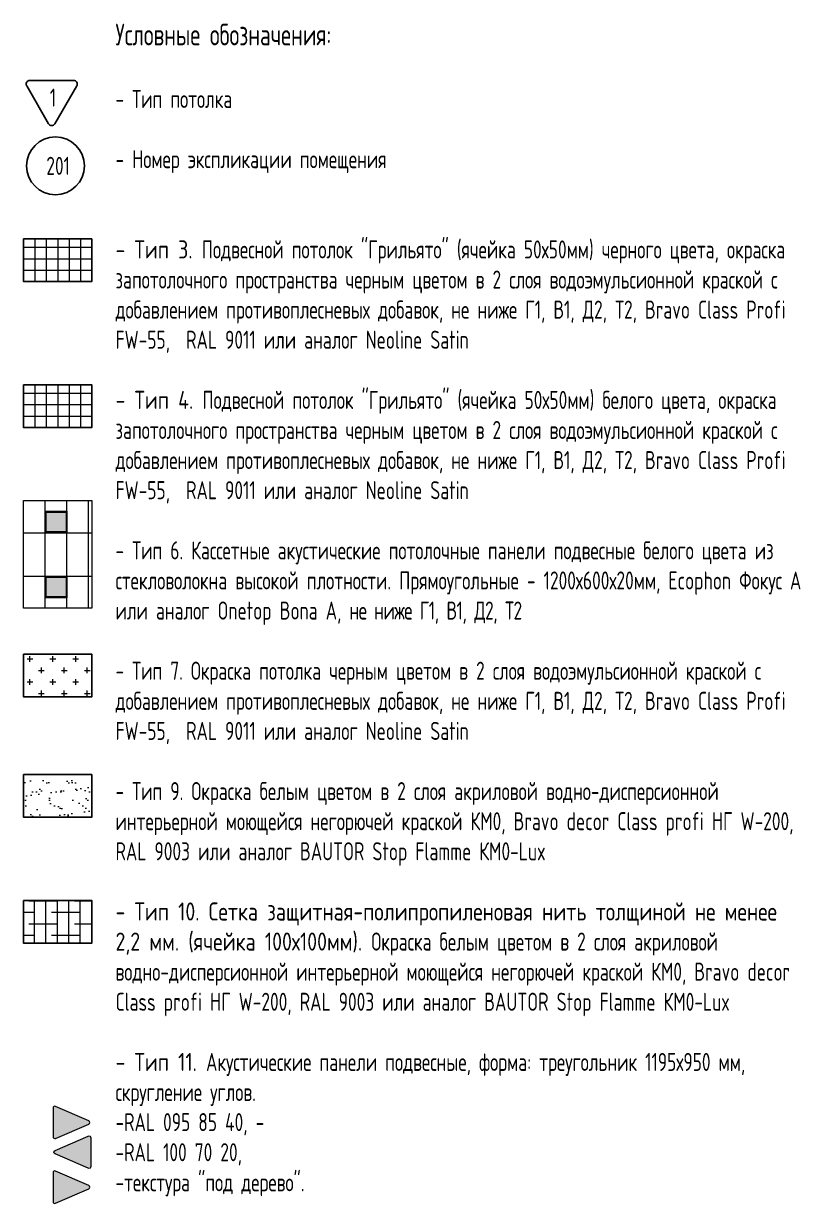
# Model space of a CAD drawing. Header units: millimetres. Extents: x -510890 to 418982, y -118257 to 141350.
# Drawn here: x -78083 to -67329, y 29879 to 46218 of the extents above; entities that cross this region are included whole.
import ezdxf

# ---------------------------------------------------------------- set-up
doc = ezdxf.new("R2010")
doc.units = ezdxf.units.MM
doc.layers.add('АР_Полы_Штриховка', color=252, linetype='Continuous', lineweight=0)
doc.layers.add('АР_Потолки_Штриховка', color=252, linetype='Continuous', lineweight=0)
for name, color, linetype, lineweight, true_color in [('АР_Потолок_RAL 095 85 40', 7, 'Continuous', 5, 0xddc87a), ('АР_Потолок_RAL 100 70 20', 7, 'Continuous', 5, 0xb3ac85), ('АР_Потолок_Грильято_белый_50х50', 7, 'Continuous', 5, 0x8e00bd), ('АР_Потолок_Грильято_черный_50х50', 7, 'Continuous', 5, 0xfa3e00), ('АР_Потолок_Покраска', 7, 'Continuous', 5, 0x007399), ('АР_Потолок_сетка', 7, 'Continuous', 0, 0x636466), ('АР_Потолок_Текстура дерево', 7, 'Continuous', 5, 0xe7bf8e)]:
    doc.layers.add(name, color=color, linetype=linetype, lineweight=lineweight, true_color=true_color)
doc.styles.add('ISOCPEUR', font='isocpeur.ttf', dxfattribs={"height": 800})

msp = doc.modelspace()

# ---------------------------------------------------------------- hatches: boundary and pattern name
at = {"layer": 'АР_Потолки_Штриховка', "ltscale": 100, "true_color": 0xf8f6b0}
h = msp.add_hatch(color=51, dxfattribs=at)
h.dxf.hatch_style = 1
h.paths.add_polyline_path([(-77770.8, 39177.3), (-77495.8, 39177.3), (-77495.8, 39452.3), (-77770.8, 39452.3)])
h = msp.add_hatch(color=51, dxfattribs=at)
h.dxf.hatch_style = 1
h.paths.add_polyline_path([(-77770.8, 38277.3), (-77495.8, 38277.3), (-77495.8, 38552.3), (-77770.8, 38552.3)])
at = {"layer": 'АР_Потолок_RAL 095 85 40', "transparency": 33554687}
h = msp.add_hatch(color=256, dxfattribs=at)
h.dxf.hatch_style = 1
h.paths.add_polyline_path([(-77675, 30801, 0.5396909), (-77640.1, 30778.1), (-77179.7, 30977.5, 0.6566108), (-77179.7, 31023.4), (-77640.1, 31222.8, 0.5396909), (-77675, 31199.9)])
at = {"layer": 'АР_Потолок_RAL 100 70 20', "transparency": 33554687}
h = msp.add_hatch(color=256, dxfattribs=at)
h.dxf.hatch_style = 1
h.paths.add_polyline_path([(-77187.4, 30366.2, 0.5396909), (-77152.4, 30389.1), (-77152.4, 30787.9, 0.5396909), (-77187.4, 30810.9), (-77647.7, 30611.5, 0.6566108), (-77647.7, 30565.6)])
at = {"layer": 'АР_Потолок_Грильято_белый_50х50', "transparency": 33554687}
h = msp.add_hatch(dxfattribs=at)
h.set_pattern_fill('ANSI37', color=256, scale=50, angle=45)
h.set_pattern_definition([(90, (-78083.32, 40623.85), (-158.75, 0), []), (180, (-78083.32, 40623.85), (0, -158.75), [])])
h.paths.add_polyline_path([(-78083.3, 41215.7), (-77139.5, 41215.7), (-77139.5, 40623.9), (-78083.3, 40623.9)])
at = {"layer": 'АР_Потолок_Грильято_черный_50х50', "transparency": 33554687}
h = msp.add_hatch(dxfattribs=at)
h.set_pattern_fill('ANSI37', color=256, scale=50, angle=45)
h.set_pattern_definition([(90, (-78083.32, 42644.4), (-158.75, 0), []), (180, (-78083.32, 42644.4), (0, -158.75), [])])
h.paths.add_polyline_path([(-78083.3, 43236.3), (-77139.5, 43236.3), (-77139.5, 42644.4), (-78083.3, 42644.4)])
at = {"layer": 'АР_Потолок_Покраска'}
h = msp.add_hatch(dxfattribs=at)
h.set_pattern_fill('CROSS', color=256, scale=25)
h.set_pattern_definition([(0, (-287110.18, 44561.59), (158.75, 158.75), [79.375, -238.125]), (90, (-287070.49, 44521.9), (-158.75, 158.75), [79.375, -238.125])])
h.paths.add_polyline_path([(-78083.3, 37485.7), (-77139.5, 37485.7), (-77139.5, 36893.9), (-78083.3, 36893.9)])
h = msp.add_hatch(dxfattribs=at)
h.set_pattern_fill('AR-SAND', color=256, scale=5)
h.set_pattern_definition([(37.5, (-287110.18, 47129.54), (-8.00016, 244.70662), [0, -193.04, 0, -215.9, 0, -206.375]), (7.5, (-287110.18, 47129.54), (224.76164, 358.41255), [0, -104.14, 0, -173.99, 0, -66.675]), (327.5, (-287266.39, 47129.54), (395.49619, 0.7186), [0, -63.5, 0, -228.6, 0, -298.45]), (317.5, (-287266.4, 47129.54), (381.7782, 111.46466), [0, -31.75, 0, -149.86, 0, -171.45])])
h.paths.add_polyline_path([(-78083.3, 35817.8), (-77139.5, 35817.8), (-77139.5, 35226), (-78083.3, 35226)])
at = {"layer": 'АР_Потолок_сетка'}
h = msp.add_hatch(dxfattribs=at)
h.set_pattern_fill('ANSI38', color=256, scale=50, angle=45)
h.set_pattern_definition([(90, (-26498.38, 40890.85), (-158.75, 0), []), (180, (-26498.38, 40890.85), (-317.5, -158.75), [396.875, -238.125])])
h.paths.add_polyline_path([(-77139.5, 34074.4), (-78083.3, 34074.4), (-78083.3, 33482.5), (-77139.5, 33482.5)])
at = {"layer": 'АР_Потолок_Текстура дерево', "transparency": 33554687}
h = msp.add_hatch(color=256, dxfattribs=at)
h.dxf.hatch_style = 1
h.paths.add_polyline_path([(-77675, 29903.6, 0.5396909), (-77640.1, 29880.6), (-77179.7, 30080.1, 0.6566108), (-77179.7, 30125.9), (-77640.1, 30325.4, 0.5396909), (-77675, 30302.4)])

# ---------------------------------------------------------------- linework, layer by layer
msp.add_lwpolyline([(-77997.3, 45429.9), (-77391.1, 45429.9, -0.5773495), (-77347.8, 45354.9), (-77650.9, 44829.9, -0.5773541), (-77737.5, 44829.9), (-78040.6, 45354.9, -0.5773491), (-77997.3, 45429.9, -0.0000017)], format="xyb")
for points in [[(-78083.3, 43236.3), (-77139.5, 43236.3), (-77139.5, 42644.4), (-78083.3, 42644.4)], [(-78083.3, 41215.7), (-77139.5, 41215.7), (-77139.5, 40623.9), (-78083.3, 40623.9)], [(-78083.3, 37485.7), (-77139.5, 37485.7), (-77139.5, 36893.9), (-78083.3, 36893.9)], [(-78083.3, 35817.8), (-77139.5, 35817.8), (-77139.5, 35226), (-78083.3, 35226)], [(-78083.3, 34074.4), (-77139.5, 34074.4), (-77139.5, 33482.5), (-78083.3, 33482.5)]]:
    msp.add_lwpolyline(points, close=True)
msp.add_circle((-77642.5, 44247.2), 400)
at = {"layer": 'АР_Полы_Штриховка'}
msp.add_lwpolyline([(-78083.3, 39614.8), (-77139.5, 39614.8), (-77139.5, 38122.9), (-78083.3, 38122.9)], close=True, dxfattribs=at)
at = {"layer": 'АР_Потолки_Штриховка', "color": 18, "ltscale": 100, "true_color": 0x000000}
for points in [[(-77783.3, 38122.9), (-77783.3, 39614.8)], [(-77483.3, 38122.9), (-77483.3, 39614.8)], [(-77183.3, 38122.9), (-77183.3, 39614.8)], [(-78083.3, 39164.8), (-77139.5, 39164.8)], [(-78083.3, 38564.8), (-77139.5, 38564.8)]]:
    msp.add_lwpolyline(points, dxfattribs=at)
for points in [[(-77483.3, 39164.8), (-77783.3, 39164.8), (-77783.3, 39464.8), (-77483.3, 39464.8)], [(-77495.8, 39177.3), (-77770.8, 39177.3), (-77770.8, 39452.3), (-77495.8, 39452.3)], [(-77483.3, 38264.8), (-77783.3, 38264.8), (-77783.3, 38564.8), (-77483.3, 38564.8)], [(-77495.8, 38277.3), (-77770.8, 38277.3), (-77770.8, 38552.3), (-77495.8, 38552.3)]]:
    msp.add_lwpolyline(points, close=True, dxfattribs=at)
for points in [[(-77640.1, 31222.8, 0.5396909), (-77675, 31199.9), (-77675, 30801, 0.5396909), (-77640.1, 30778.1), (-77179.7, 30977.5, 0.6566108), (-77179.7, 31023.4), (-77640.1, 31222.8)], [(-77187.4, 30810.9, -0.5396909), (-77152.4, 30787.9), (-77152.4, 30389.1, -0.5396909), (-77187.4, 30366.2), (-77647.7, 30565.6, -0.6566108), (-77647.7, 30611.5), (-77187.4, 30810.9)], [(-77640.1, 30325.4, 0.5396909), (-77675, 30302.4), (-77675, 29903.6, 0.5396909), (-77640.1, 29880.6), (-77179.7, 30080.1, 0.6566108), (-77179.7, 30125.9), (-77640.1, 30325.4)]]:
    msp.add_lwpolyline(points, format="xyb", dxfattribs=at)

# ---------------------------------------------------------------- texts
at = {"char_height": 250, "attachment_point": 1, "style": 'ISOCPEUR'}
for s, insert, width in [('\\A1;{\\H1.2x;\\W0.7;Условные обозначения: \\H1.66667x;\\P\\pxql;\\H0.5x;\\P\\A0;- Тип потолка\\P\\P- Номер экспликации помещения\\P\\P\\pq*;\\P\\W0.8;- Тип 3. \\W0.7;Подвесной потолок "Грильято" (ячейка 50х50мм) черного цвета, окраска запотолочного пространства черным цветом в 2 слоя водоэмульсионной краской с добавлением противоплесневых добавок, не ниже Г1, В1, Д2, Т2, Bravo Class Profi FW-55,  RAL 9011 или аналог Neoline Satin \\P\\W0.8;\\P- Тип 4. \\W0.7;Подвесной потолок "Грильято" (ячейка 50х50мм) белого цвета, окраска запотолочного пространства черным цветом в 2 слоя водоэмульсионной краской с добавлением противоплесневых добавок, не ниже Г1, В1, Д2, Т2, Bravo Class Profi FW-55,  RAL 9011 или аналог Neoline Satin \\P\\P- Тип 6. Кассетные акустические потолочные панели подвесные белого цвета из стекловолокна высокой плотности. Прямоугольные - 1200х600х20мм, Ecophon Фокус А или аналог Onetop Bona A, \\T0.95;не ниже Г1, В1, Д2, Т2 \\T1;\\P\\P\\pql;- Тип 7. Окраска потолка черным цветом в 2 слоя водоэмульсионной краской с добавлением противоплесневых добавок, не ниже Г1, В1, Д2, Т2, Bravo Class Profi FW-55,  RAL 9011 или аналог Neoline Satin\\P\\P- Тип 9. Окраска белым цветом в 2 слоя акриловой водно-дисперсионной интерьерной моющейся негорючей краской КМ0, Bravo decor Class profi НГ W-200, RAL 9003 или аналог BAUTOR Stop Flamme КМ0-Lux \\P\\W0.8;\\P\\pq*;- Тип 10. Сетка защитная-полипропиленовая нить толщиной не менее   2,2 мм. (ячейка 100х100мм). \\W0.7;Окраска белым цветом в 2 слоя акриловой водно-дисперсионной интерьерной моющейся негорючей краской КМ0, Bravo decor Class profi НГ W-200, RAL 9003 или аналог BAUTOR Stop Flamme КМ0-Lux \\P\\W0.8;\\P\\pql;- Тип 11. \\W0.7;Акустические панели подвесные, форма: треугольник 1195х950 мм, скругление углов.\\P\\pq*;-RAL 095 85 40, -\\P-RAL 100 70 20, \\P-текстура "под дерево"\\C7;.}', (-76811, 46215.5), 9733.244), ('{\\W0.7;1}', (-77721.6, 45317.8), 294.334), ('{\\W0.7;201}', (-77768.8, 44372.8), 294.334)]:
    msp.add_mtext(s, dxfattribs=dict(at, insert=insert, width=width))

doc.saveas('drawing.dxf')
